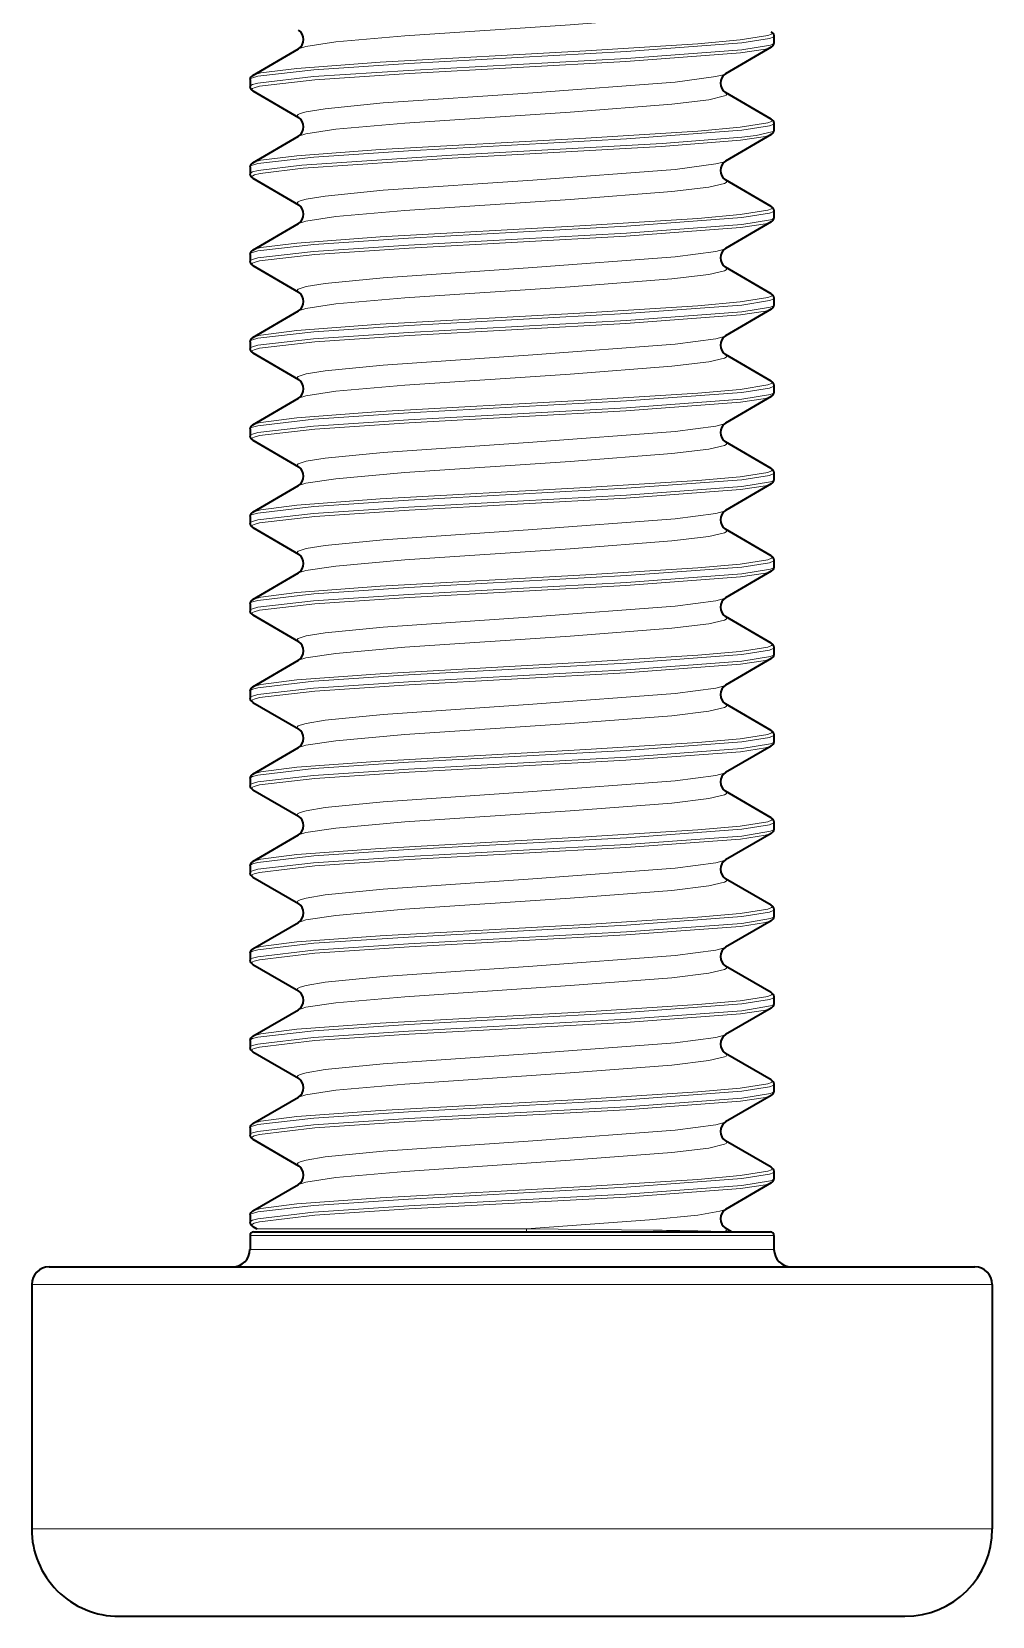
# Model space of a CAD drawing. Extents: x -131 to 1002, y -402 to 783.
# Drawn here: x 417.9 to 423.4, y -401.79 to -392.72 of the extents above; entities that cross this region are included whole.
import ezdxf

# ---------------------------------------------------------------- set-up
doc = ezdxf.new("R2010")
doc.units = 0

msp = doc.modelspace()

# ---------------------------------------------------------------- linework, layer by layer
at = {"color": 7, "lineweight": 35, "ltscale": 0.007571}
for p, q in [((419.1711, -392.969), (419.433, -392.817)), ((419.1711, -393.0577), (419.433, -393.2097)), ((422.1384, -393.219), (421.8765, -393.067)), ((419.1711, -393.469), (419.433, -393.317)), ((422.1384, -393.3077), (421.8765, -393.4597)), ((419.1711, -393.5577), (419.433, -393.7097)), ((422.1384, -393.719), (421.8765, -393.567)), ((419.1711, -393.969), (419.433, -393.817)), ((419.1711, -394.0577), (419.433, -394.2097)), ((422.1384, -394.219), (421.8765, -394.067)), ((419.1711, -394.469), (419.433, -394.317)), ((419.1711, -394.5577), (419.433, -394.7097)), ((422.1384, -394.719), (421.8765, -394.567)), ((419.1711, -394.969), (419.433, -394.817)), ((419.1711, -395.0577), (419.433, -395.2097)), ((422.1384, -395.219), (421.8765, -395.067)), ((419.1711, -395.469), (419.433, -395.317)), ((419.1711, -395.5577), (419.433, -395.7097)), ((422.1384, -395.719), (421.8765, -395.567)), ((419.1711, -395.969), (419.433, -395.817)), ((419.1711, -396.0577), (419.433, -396.2097)), ((422.1384, -396.219), (421.8765, -396.067)), ((419.1711, -396.469), (419.433, -396.317)), ((419.1711, -396.5577), (419.433, -396.7097)), ((422.1384, -396.719), (421.8765, -396.567)), ((419.1711, -396.969), (419.433, -396.817)), ((419.1711, -397.0577), (419.433, -397.2097)), ((422.1384, -397.219), (421.8765, -397.067)), ((419.1711, -397.469), (419.433, -397.317)), ((419.1711, -397.5577), (419.433, -397.7097)), ((422.1384, -397.719), (421.8765, -397.567)), ((419.1711, -397.969), (419.433, -397.817)), ((419.1711, -398.0577), (419.433, -398.2097)), ((422.1384, -398.219), (421.8765, -398.067)), ((419.1711, -398.469), (419.433, -398.317)), ((419.1711, -398.5577), (419.433, -398.7097)), ((422.1384, -398.719), (421.8765, -398.567)), ((419.1711, -398.969), (419.433, -398.817)), ((419.1711, -399.0577), (419.433, -399.2097)), ((422.1384, -399.219), (421.8765, -399.067)), ((419.1711, -399.469), (419.433, -399.317))]:
    msp.add_line(p, q, dxfattribs=at)
at = {"color": 7, "lineweight": 35, "ltscale": 0.00757}
for p, q in [((422.1384, -392.8077), (421.8765, -392.9597)), ((422.1384, -393.8077), (421.8765, -393.9597)), ((422.1384, -394.3077), (421.8765, -394.4597)), ((422.1384, -394.8077), (421.8765, -394.9597)), ((422.1384, -395.3077), (421.8765, -395.4597)), ((422.1384, -395.8077), (421.8765, -395.9597)), ((422.1384, -396.3077), (421.8765, -396.4597)), ((422.1384, -396.8077), (421.8765, -396.9597)), ((422.1384, -397.3077), (421.8765, -397.4597)), ((422.1384, -397.8077), (421.8765, -397.9597)), ((422.1384, -398.3077), (421.8765, -398.4597)), ((422.1384, -398.8077), (421.8765, -398.9597)), ((422.1384, -399.3077), (421.8765, -399.4597))]:
    msp.add_line(p, q, dxfattribs=at)
at = {"color": 7, "lineweight": 35, "ltscale": 0.000987244}
for p, q in [((422.1548, -392.7436), (422.1548, -392.7831)), ((419.1548, -392.9936), (419.1548, -393.0331)), ((422.1548, -393.2436), (422.1548, -393.2831)), ((419.1548, -393.4936), (419.1548, -393.5331)), ((422.1548, -393.7436), (422.1548, -393.7831)), ((419.1548, -393.9936), (419.1548, -394.0331)), ((422.1548, -394.2436), (422.1548, -394.2831)), ((419.1548, -394.4936), (419.1548, -394.5331)), ((422.1548, -394.7436), (422.1548, -394.7831)), ((419.1548, -394.9936), (419.1548, -395.0331)), ((422.1548, -395.2436), (422.1548, -395.2831)), ((419.1548, -395.4936), (419.1548, -395.5331)), ((422.1548, -395.7436), (422.1548, -395.7831)), ((419.1548, -395.9936), (419.1548, -396.0331)), ((422.1548, -396.2436), (422.1548, -396.2831)), ((419.1548, -396.4936), (419.1548, -396.5331)), ((422.1548, -396.7436), (422.1548, -396.7831)), ((419.1548, -396.9936), (419.1548, -397.0331)), ((422.1548, -397.2436), (422.1548, -397.2831)), ((419.1548, -397.4936), (419.1548, -397.5331)), ((422.1548, -397.7436), (422.1548, -397.7831)), ((419.1548, -397.9936), (419.1548, -398.0331)), ((422.1548, -398.2436), (422.1548, -398.2831)), ((419.1548, -398.4936), (419.1548, -398.5331)), ((422.1548, -398.7436), (422.1548, -398.7831)), ((419.1548, -398.9936), (419.1548, -399.0331)), ((422.1548, -399.2436), (422.1548, -399.2831)), ((419.1548, -399.4936), (419.1548, -399.5331))]:
    msp.add_line(p, q, dxfattribs=at)
at = {"color": 7, "lineweight": 13, "ltscale": 0.070409}
for p, q in [((419.1548, -399.6091), (421.9711, -399.6091)), ((419.1548, -399.6891), (421.9711, -399.6891))]:
    msp.add_line(p, q, dxfattribs=at)
at = {"color": 7, "lineweight": 35, "ltscale": 0.002}
for p, q in [((419.1548, -399.6091), (419.1548, -399.6891)), ((422.1548, -399.6091), (422.1548, -399.6891))]:
    msp.add_line(p, q, dxfattribs=at)
at = {"color": 7, "lineweight": 35, "ltscale": 0.000633093}
msp.add_line((419.1711, -399.5577), (419.193, -399.5704), dxfattribs=at)
at = {"color": 7, "lineweight": 35, "ltscale": 0.069471}
msp.add_line((419.1747, -399.5891), (421.9536, -399.5891), dxfattribs=at)
at = {"color": 7, "lineweight": 13, "ltscale": 0.000161743}
msp.add_line((419.193, -399.5704), (419.1995, -399.5704), dxfattribs=at)
at = {"color": 7, "lineweight": 13, "ltscale": 0.03847}
msp.add_line((419.1995, -399.5704), (420.7383, -399.5704), dxfattribs=at)
at = {"color": 7, "lineweight": 13, "ltscale": 0.018132}
msp.add_line((420.7383, -399.5704), (421.4635, -399.5791), dxfattribs=at)
at = {"color": 7, "lineweight": 13, "ltscale": 0.000125867}
msp.add_line((421.8704, -399.5877), (421.8753, -399.5891), dxfattribs=at)
at = {"color": 7, "lineweight": 13, "ltscale": 0.000856781}
msp.add_line((421.8704, -399.5877), (421.9047, -399.5877), dxfattribs=at)
at = {"color": 7, "lineweight": 35, "ltscale": 0.001033}
msp.add_line((421.9122, -399.5877), (421.8765, -399.567), dxfattribs=at)
at = {"color": 7, "lineweight": 13, "ltscale": 0.000187683}
msp.add_line((421.9122, -399.5877), (421.9047, -399.5877), dxfattribs=at)
at = {"color": 7, "lineweight": 35, "ltscale": 0.000130284}
msp.add_line((421.9122, -399.5877), (421.9172, -399.5891), dxfattribs=at)
at = {"color": 7, "lineweight": 35, "ltscale": 0.00453}
msp.add_line((421.9536, -399.5891), (422.1348, -399.5891), dxfattribs=at)
at = {"color": 7, "lineweight": 13, "ltscale": 0.004591}
for p, q in [((421.9711, -399.6091), (422.1548, -399.6091)), ((421.9711, -399.6891), (422.1548, -399.6891))]:
    msp.add_line(p, q, dxfattribs=at)
at = {"color": 7, "lineweight": 35, "ltscale": 0.12439}
msp.add_line((418.0048, -399.7891), (422.9803, -399.7891), dxfattribs=at)
at = {"color": 7, "lineweight": 35, "ltscale": 0.00811}
msp.add_line((422.9803, -399.7891), (423.3047, -399.7891), dxfattribs=at)
at = {"color": 7, "lineweight": 13, "ltscale": 0.129084}
for p, q in [((417.9048, -399.8891), (423.0681, -399.8891)), ((417.9048, -401.2891), (423.0681, -401.2891))]:
    msp.add_line(p, q, dxfattribs=at)
at = {"color": 7, "lineweight": 35, "ltscale": 0.035}
for p, q in [((417.9048, -399.8891), (417.9048, -401.2891)), ((423.4048, -399.8891), (423.4048, -401.2891))]:
    msp.add_line(p, q, dxfattribs=at)
at = {"color": 7, "lineweight": 13, "ltscale": 0.008416}
for p, q in [((423.0681, -399.8891), (423.4048, -399.8891)), ((423.0681, -401.2891), (423.4048, -401.2891))]:
    msp.add_line(p, q, dxfattribs=at)
at = {"color": 7, "lineweight": 35, "ltscale": 0.105614}
msp.add_line((418.4048, -401.7891), (422.6293, -401.7891), dxfattribs=at)
at = {"color": 7, "lineweight": 35, "ltscale": 0.006886}
msp.add_line((422.6293, -401.7891), (422.9048, -401.7891), dxfattribs=at)
at = {"color": 7, "lineweight": 13}
for points in [[(421.8841, -392.5758), (421.8828, -392.5796), (421.8804, -392.582), (421.872, -392.587), (421.781, -392.6086), (421.5699, -392.634), (420.9869, -392.6791), (420.0416, -392.7424), (419.6455, -392.7775), (419.4744, -392.8033), (419.433, -392.817)], [(421.9619, -392.7661), (422.1187, -392.7412), (422.14, -392.7327), (422.1433, -392.7298), (422.1442, -392.7284), (422.1447, -392.7263)], [(419.1548, -392.9936), (419.1553, -392.9914), (419.1564, -392.99), (419.1599, -392.9871), (419.1689, -392.9827), (419.2, -392.9741), (419.5193, -392.937), (420.0629, -392.9009), (421.3105, -392.8326), (421.9711, -392.7834)], [(419.1548, -393.0331), (419.1553, -393.0309), (419.1563, -393.0294), (419.1598, -393.0265), (419.1687, -393.0222), (419.1996, -393.0135), (419.5185, -392.9764), (420.062, -392.9403), (421.3101, -392.872), (421.9711, -392.8228)], [(419.1711, -392.969), (419.1815, -392.9644), (419.2168, -392.9552), (419.4229, -392.9288), (419.8991, -392.8936), (421.0771, -392.8284), (421.7192, -392.788), (421.9619, -392.7661)], [(422.1384, -392.8077), (422.1053, -392.8187), (421.9628, -392.8401)], [(421.9711, -392.7834), (422.1287, -392.7585), (422.15, -392.75), (422.1533, -392.7471), (422.1543, -392.7457), (422.1548, -392.7436)], [(422.1548, -392.7831), (422.1545, -392.7845), (422.1526, -392.7873), (422.1488, -392.7901), (422.1357, -392.7957), (421.9711, -392.8228)], [(419.1648, -393.0504), (419.1653, -393.0482), (419.1663, -393.0467), (419.1698, -393.0438), (419.1787, -393.0395), (419.2095, -393.0308), (419.5267, -392.9937), (420.0667, -392.9576), (421.3069, -392.8893), (421.9628, -392.8401)], [(421.8765, -392.9597), (421.8639, -392.9653), (421.8217, -392.9763), (421.5895, -393.0071), (420.7746, -393.0681), (419.9175, -393.127), (419.5847, -393.1599), (419.476, -393.1779), (419.4413, -393.188), (419.4312, -393.1931), (419.4272, -393.1965), (419.426, -393.1983), (419.4254, -393.2008)], [(421.8841, -393.0758), (421.8828, -393.0796), (421.8804, -393.082), (421.872, -393.087), (421.781, -393.1086), (421.5699, -393.134), (420.9869, -393.1791), (420.0416, -393.2424), (419.6455, -393.2775), (419.4744, -393.3033), (419.433, -393.317)], [(419.1711, -393.469), (419.1815, -393.4644), (419.2168, -393.4552), (419.4229, -393.4288), (419.8991, -393.3936), (421.0771, -393.3284), (421.7192, -393.288), (421.9619, -393.2661)], [(421.9619, -393.2661), (422.1187, -393.2412), (422.14, -393.2327), (422.1433, -393.2298), (422.1442, -393.2284), (422.1447, -393.2263)], [(421.9711, -393.2834), (422.1287, -393.2585), (422.15, -393.25), (422.1533, -393.2471), (422.1543, -393.2457), (422.1548, -393.2436)], [(419.1548, -393.4936), (419.1553, -393.4914), (419.1564, -393.49), (419.1599, -393.4871), (419.1689, -393.4827), (419.2, -393.4741), (419.5193, -393.437), (420.0629, -393.4009), (421.3105, -393.3326), (421.9711, -393.2834)], [(421.9711, -393.3228), (421.5148, -393.3594), (420.3097, -393.4265), (419.4513, -393.4821), (419.2021, -393.5129), (419.1695, -393.5219), (419.16, -393.5263), (419.1564, -393.5293), (419.1553, -393.5308), (419.1548, -393.5331)], [(421.9628, -393.3401), (421.5101, -393.3767), (420.3126, -393.4438), (419.4597, -393.4995), (419.2121, -393.5302), (419.1796, -393.5391), (419.1701, -393.5436), (419.1664, -393.5466), (419.1653, -393.5481), (419.1648, -393.5504)], [(422.1384, -393.3077), (422.1053, -393.3187), (421.9628, -393.3401)], [(422.1548, -393.2831), (422.1535, -393.2863), (422.1512, -393.2885), (422.1432, -393.2928), (422.0533, -393.3124), (421.9711, -393.3228)], [(421.8765, -393.4597), (421.8639, -393.4653), (421.8217, -393.4763), (421.5895, -393.5071), (420.7746, -393.5681), (419.9175, -393.627), (419.5847, -393.6599), (419.476, -393.6779), (419.4413, -393.688), (419.4312, -393.6931), (419.4272, -393.6965), (419.426, -393.6983), (419.4254, -393.7008)], [(421.8841, -393.5758), (421.8828, -393.5796), (421.8804, -393.582), (421.872, -393.587), (421.781, -393.6086), (421.5699, -393.634), (420.9869, -393.6791), (420.0416, -393.7424), (419.6455, -393.7775), (419.4744, -393.8033), (419.433, -393.817)], [(421.9619, -393.7661), (422.1187, -393.7412), (422.14, -393.7327), (422.1433, -393.7298), (422.1442, -393.7284), (422.1447, -393.7263)], [(419.1548, -393.9936), (419.1553, -393.9914), (419.1564, -393.99), (419.1599, -393.9871), (419.1689, -393.9827), (419.2, -393.9741), (419.5193, -393.937), (420.0629, -393.9009), (421.3105, -393.8326), (421.9711, -393.7834)], [(419.1711, -393.969), (419.1815, -393.9644), (419.2168, -393.9552), (419.4229, -393.9288), (419.8991, -393.8936), (421.0771, -393.8284), (421.7192, -393.788), (421.9619, -393.7661)], [(422.1384, -393.8077), (422.1053, -393.8187), (421.9628, -393.8401)], [(421.9711, -393.7834), (422.1287, -393.7585), (422.15, -393.75), (422.1533, -393.7471), (422.1543, -393.7457), (422.1548, -393.7436)], [(422.1548, -393.7831), (422.1545, -393.7845), (422.1526, -393.7873), (422.1488, -393.7901), (422.1357, -393.7957), (421.9711, -393.8228)], [(419.1548, -394.0331), (419.1553, -394.0309), (419.1563, -394.0294), (419.1598, -394.0265), (419.1687, -394.0222), (419.1996, -394.0135), (419.5185, -393.9764), (420.062, -393.9403), (421.3101, -393.872), (421.9711, -393.8228)], [(419.1648, -394.0504), (419.1653, -394.0482), (419.1663, -394.0467), (419.1698, -394.0438), (419.1787, -394.0395), (419.2095, -394.0308), (419.5267, -393.9937), (420.0667, -393.9576), (421.3069, -393.8893), (421.9628, -393.8401)], [(421.8765, -393.9597), (421.8639, -393.9653), (421.8217, -393.9763), (421.5895, -394.0071), (420.7746, -394.0681), (419.9175, -394.127), (419.5847, -394.1599), (419.476, -394.1779), (419.4413, -394.188), (419.4312, -394.1931), (419.4272, -394.1965), (419.426, -394.1983), (419.4254, -394.2008)], [(421.8841, -394.0758), (421.8828, -394.0796), (421.8804, -394.082), (421.872, -394.087), (421.781, -394.1086), (421.5699, -394.134), (420.9869, -394.1791), (420.0416, -394.2424), (419.6455, -394.2775), (419.4744, -394.3033), (419.433, -394.317)], [(419.1711, -394.469), (419.1815, -394.4644), (419.2168, -394.4552), (419.4229, -394.4288), (419.8991, -394.3936), (421.0771, -394.3284), (421.7192, -394.288), (421.9619, -394.2661)], [(421.9619, -394.2661), (422.1187, -394.2412), (422.14, -394.2327), (422.1433, -394.2298), (422.1442, -394.2284), (422.1447, -394.2263)], [(421.9711, -394.2834), (422.1287, -394.2585), (422.15, -394.25), (422.1533, -394.2471), (422.1543, -394.2457), (422.1548, -394.2436)], [(419.1548, -394.4936), (419.1553, -394.4914), (419.1564, -394.49), (419.1599, -394.4871), (419.1689, -394.4827), (419.2, -394.4741), (419.5193, -394.437), (420.0629, -394.4009), (421.3105, -394.3326), (421.9711, -394.2834)], [(419.1548, -394.5331), (419.1553, -394.5309), (419.1563, -394.5294), (419.1598, -394.5265), (419.1687, -394.5222), (419.1996, -394.5135), (419.5185, -394.4764), (420.062, -394.4403), (421.3101, -394.372), (421.9711, -394.3228)], [(419.1648, -394.5504), (419.1653, -394.5482), (419.1663, -394.5467), (419.1698, -394.5438), (419.1787, -394.5395), (419.2095, -394.5308), (419.5267, -394.4937), (420.0667, -394.4576), (421.3069, -394.3893), (421.9628, -394.3401)], [(422.1384, -394.3077), (422.1053, -394.3187), (421.9628, -394.3401)], [(422.1548, -394.2831), (422.1545, -394.2845), (422.1526, -394.2873), (422.1488, -394.2901), (422.1357, -394.2957), (421.9711, -394.3228)], [(421.8765, -394.4597), (421.8639, -394.4653), (421.8217, -394.4763), (421.5895, -394.5071), (420.7746, -394.5681), (419.9175, -394.627), (419.5847, -394.6599), (419.476, -394.6779), (419.4413, -394.688), (419.4312, -394.6931), (419.4272, -394.6965), (419.426, -394.6983), (419.4254, -394.7008)], [(421.8841, -394.5758), (421.8828, -394.5796), (421.8804, -394.582), (421.872, -394.587), (421.781, -394.6086), (421.5699, -394.634), (420.9869, -394.6791), (420.0416, -394.7424), (419.6455, -394.7775), (419.4744, -394.8033), (419.433, -394.817)], [(421.9619, -394.7661), (422.1187, -394.7412), (422.14, -394.7327), (422.1433, -394.7298), (422.1442, -394.7284), (422.1447, -394.7263)], [(419.1548, -394.9936), (419.1553, -394.9914), (419.1564, -394.99), (419.1599, -394.9871), (419.1689, -394.9827), (419.2, -394.9741), (419.5193, -394.937), (420.0629, -394.9009), (421.3105, -394.8326), (421.9711, -394.7834)], [(419.1711, -394.969), (419.1815, -394.9644), (419.2168, -394.9552), (419.4229, -394.9288), (419.8991, -394.8936), (421.0771, -394.8284), (421.7192, -394.788), (421.9619, -394.7661)], [(422.1384, -394.8077), (422.1053, -394.8187), (421.9628, -394.8401)], [(421.9711, -394.7834), (422.1287, -394.7585), (422.15, -394.75), (422.1533, -394.7471), (422.1543, -394.7457), (422.1548, -394.7436)], [(422.1548, -394.7831), (422.1545, -394.7845), (422.1526, -394.7873), (422.1488, -394.7901), (422.1357, -394.7957), (421.9711, -394.8228)], [(419.1548, -395.0331), (419.1553, -395.0309), (419.1563, -395.0294), (419.1598, -395.0265), (419.1687, -395.0222), (419.1996, -395.0135), (419.5185, -394.9764), (420.062, -394.9403), (421.3101, -394.872), (421.9711, -394.8228)], [(419.1648, -395.0504), (419.1653, -395.0482), (419.1663, -395.0467), (419.1698, -395.0438), (419.1787, -395.0395), (419.2095, -395.0308), (419.5267, -394.9937), (420.0667, -394.9576), (421.3069, -394.8893), (421.9628, -394.8401)], [(421.8765, -394.9597), (421.8639, -394.9653), (421.8217, -394.9763), (421.5895, -395.0071), (420.7746, -395.0681), (419.9175, -395.127), (419.5847, -395.1599), (419.476, -395.1779), (419.4413, -395.188), (419.4312, -395.1931), (419.4272, -395.1965), (419.426, -395.1983), (419.4254, -395.2008)], [(421.8841, -395.0758), (421.8828, -395.0796), (421.8804, -395.082), (421.872, -395.087), (421.781, -395.1086), (421.5699, -395.134), (420.9869, -395.1791), (420.0416, -395.2424), (419.6455, -395.2775), (419.4744, -395.3033), (419.433, -395.317)], [(419.1711, -395.469), (419.1815, -395.4644), (419.2168, -395.4552), (419.4229, -395.4288), (419.8991, -395.3936), (421.0771, -395.3284), (421.7192, -395.288), (421.9619, -395.2661)], [(421.9619, -395.2661), (422.1187, -395.2412), (422.14, -395.2327), (422.1433, -395.2298), (422.1442, -395.2284), (422.1447, -395.2263)], [(421.9711, -395.2834), (422.1287, -395.2585), (422.15, -395.25), (422.1533, -395.2471), (422.1543, -395.2457), (422.1548, -395.2436)], [(419.1548, -395.4936), (419.1553, -395.4914), (419.1564, -395.49), (419.1599, -395.4871), (419.1689, -395.4827), (419.2, -395.4741), (419.5193, -395.437), (420.0629, -395.4009), (421.3105, -395.3326), (421.9711, -395.2834)], [(419.1548, -395.5331), (419.1553, -395.5309), (419.1563, -395.5294), (419.1598, -395.5265), (419.1687, -395.5222), (419.1996, -395.5135), (419.5185, -395.4764), (420.062, -395.4403), (421.3101, -395.372), (421.9711, -395.3228)], [(419.1648, -395.5504), (419.1653, -395.5482), (419.1663, -395.5467), (419.1698, -395.5438), (419.1787, -395.5395), (419.2095, -395.5308), (419.5267, -395.4937), (420.0667, -395.4576), (421.3069, -395.3893), (421.9628, -395.3401)], [(422.1384, -395.3077), (422.1053, -395.3187), (421.9628, -395.3401)], [(422.1548, -395.2831), (422.1545, -395.2845), (422.1526, -395.2873), (422.1488, -395.2901), (422.1357, -395.2957), (421.9711, -395.3228)], [(421.8765, -395.4597), (421.8639, -395.4653), (421.8217, -395.4763), (421.5895, -395.5071), (420.7746, -395.5681), (419.9175, -395.627), (419.5847, -395.6599), (419.476, -395.6779), (419.4413, -395.688), (419.4312, -395.6931), (419.4272, -395.6965), (419.426, -395.6983), (419.4254, -395.7008)], [(421.8841, -395.5758), (421.8828, -395.5796), (421.8804, -395.582), (421.872, -395.587), (421.781, -395.6086), (421.5699, -395.634), (420.9869, -395.6791), (420.0416, -395.7424), (419.6455, -395.7775), (419.4744, -395.8033), (419.433, -395.817)], [(419.1548, -395.9936), (419.1553, -395.9914), (419.1564, -395.99), (419.1599, -395.9871), (419.1689, -395.9827), (419.2, -395.9741), (419.5193, -395.937), (420.0629, -395.9009), (421.3105, -395.8326), (421.9711, -395.7834)], [(419.1711, -395.969), (419.1815, -395.9644), (419.2168, -395.9552), (419.4229, -395.9288), (419.8991, -395.8936), (421.0771, -395.8284), (421.7192, -395.788), (421.9619, -395.7661)], [(421.9619, -395.7661), (422.1187, -395.7412), (422.14, -395.7327), (422.1433, -395.7298), (422.1442, -395.7284), (422.1447, -395.7263)], [(422.1384, -395.8077), (422.1053, -395.8187), (421.9628, -395.8401)], [(421.9711, -395.7834), (422.1287, -395.7585), (422.15, -395.75), (422.1533, -395.7471), (422.1543, -395.7457), (422.1548, -395.7436)], [(422.1548, -395.7831), (422.1545, -395.7845), (422.1526, -395.7873), (422.1488, -395.7901), (422.1357, -395.7957), (421.9711, -395.8228)], [(419.1548, -396.0331), (419.1553, -396.0309), (419.1563, -396.0294), (419.1598, -396.0265), (419.1687, -396.0222), (419.1996, -396.0135), (419.5185, -395.9764), (420.062, -395.9403), (421.3101, -395.872), (421.9711, -395.8228)], [(419.1648, -396.0504), (419.1653, -396.0482), (419.1663, -396.0467), (419.1698, -396.0438), (419.1787, -396.0395), (419.2095, -396.0308), (419.5267, -395.9937), (420.0667, -395.9576), (421.3069, -395.8893), (421.9628, -395.8401)], [(421.8765, -395.9597), (421.8639, -395.9653), (421.8217, -395.9763), (421.5895, -396.0071), (420.7746, -396.0681), (419.9175, -396.127), (419.5847, -396.1599), (419.476, -396.1779), (419.4413, -396.188), (419.4312, -396.1931), (419.4272, -396.1965), (419.426, -396.1983), (419.4254, -396.2008)], [(421.8841, -396.0758), (421.8828, -396.0796), (421.8804, -396.082), (421.872, -396.087), (421.781, -396.1086), (421.5699, -396.134), (420.9869, -396.1791), (420.0416, -396.2424), (419.6455, -396.2775), (419.4744, -396.3033), (419.433, -396.317)], [(419.1711, -396.469), (419.1815, -396.4644), (419.2168, -396.4552), (419.4229, -396.4288), (419.8991, -396.3936), (421.0771, -396.3284), (421.7192, -396.288), (421.9619, -396.2661)], [(421.9619, -396.2661), (422.1187, -396.2412), (422.14, -396.2327), (422.1433, -396.2298), (422.1442, -396.2284), (422.1447, -396.2263)], [(421.9711, -396.2834), (422.1287, -396.2585), (422.15, -396.25), (422.1533, -396.2471), (422.1543, -396.2457), (422.1548, -396.2436)], [(419.1548, -396.4936), (419.1553, -396.4914), (419.1564, -396.49), (419.1599, -396.4871), (419.1689, -396.4827), (419.2, -396.4741), (419.5193, -396.437), (420.0629, -396.4009), (421.3105, -396.3326), (421.9711, -396.2834)], [(419.1548, -396.5331), (419.1553, -396.5309), (419.1563, -396.5294), (419.1598, -396.5265), (419.1687, -396.5222), (419.1996, -396.5135), (419.5185, -396.4764), (420.062, -396.4403), (421.3101, -396.372), (421.9711, -396.3228)], [(419.1648, -396.5504), (419.1653, -396.5482), (419.1663, -396.5467), (419.1698, -396.5438), (419.1787, -396.5395), (419.2095, -396.5308), (419.5267, -396.4937), (420.0667, -396.4576), (421.3069, -396.3893), (421.9628, -396.3401)], [(422.1384, -396.3077), (422.1053, -396.3187), (421.9628, -396.3401)], [(422.1548, -396.2831), (422.1545, -396.2845), (422.1526, -396.2873), (422.1488, -396.2901), (422.1357, -396.2957), (421.9711, -396.3228)], [(421.8765, -396.4597), (421.8639, -396.4653), (421.8217, -396.4763), (421.5895, -396.5071), (420.7746, -396.5681), (419.9175, -396.627), (419.5847, -396.6599), (419.476, -396.6779), (419.4413, -396.688), (419.4312, -396.6931), (419.4272, -396.6965), (419.426, -396.6983), (419.4254, -396.7008)], [(421.8841, -396.5758), (421.8828, -396.5796), (421.8804, -396.582), (421.872, -396.587), (421.781, -396.6086), (421.5699, -396.634), (420.9869, -396.6791), (420.0416, -396.7424), (419.6455, -396.7775), (419.4744, -396.8033), (419.433, -396.817)], [(419.1548, -396.9936), (419.1553, -396.9914), (419.1564, -396.99), (419.1599, -396.9871), (419.1689, -396.9827), (419.2, -396.9741), (419.5193, -396.937), (420.0629, -396.9009), (421.3105, -396.8326), (421.9711, -396.7834)], [(419.1711, -396.969), (419.1815, -396.9644), (419.2168, -396.9552), (419.4229, -396.9288), (419.8991, -396.8936), (421.0771, -396.8284), (421.7192, -396.788), (421.9619, -396.7661)], [(421.9619, -396.7661), (422.1187, -396.7412), (422.14, -396.7327), (422.1433, -396.7298), (422.1442, -396.7284), (422.1447, -396.7263)], [(422.1384, -396.8077), (422.1053, -396.8187), (421.9628, -396.8401)], [(421.9711, -396.7834), (422.1287, -396.7585), (422.15, -396.75), (422.1533, -396.7471), (422.1543, -396.7457), (422.1548, -396.7436)], [(422.1548, -396.7831), (422.1545, -396.7845), (422.1526, -396.7873), (422.1488, -396.7901), (422.1357, -396.7957), (421.9711, -396.8228)], [(419.1548, -397.0331), (419.1553, -397.0309), (419.1563, -397.0294), (419.1598, -397.0265), (419.1687, -397.0222), (419.1996, -397.0135), (419.5185, -396.9764), (420.062, -396.9403), (421.3101, -396.872), (421.9711, -396.8228)], [(419.1648, -397.0504), (419.1653, -397.0482), (419.1663, -397.0467), (419.1698, -397.0438), (419.1787, -397.0395), (419.2095, -397.0308), (419.5267, -396.9937), (420.0667, -396.9576), (421.3069, -396.8893), (421.9628, -396.8401)], [(421.8765, -396.9597), (421.8639, -396.9653), (421.8217, -396.9763), (421.5895, -397.0071), (420.7746, -397.0681), (419.9175, -397.127), (419.5847, -397.1599), (419.476, -397.1779), (419.4413, -397.188), (419.4312, -397.1931), (419.4272, -397.1965), (419.426, -397.1983), (419.4254, -397.2008)], [(421.8841, -397.0758), (421.8828, -397.0796), (421.8804, -397.082), (421.872, -397.087), (421.781, -397.1086), (421.5699, -397.134), (420.9869, -397.1791), (420.0416, -397.2424), (419.6455, -397.2775), (419.4744, -397.3033), (419.433, -397.317)], [(419.1711, -397.469), (419.1815, -397.4644), (419.2168, -397.4552), (419.4229, -397.4288), (419.8991, -397.3936), (421.0771, -397.3284), (421.7192, -397.288), (421.9619, -397.2661)], [(421.9619, -397.2661), (422.1187, -397.2412), (422.14, -397.2327), (422.1433, -397.2298), (422.1442, -397.2284), (422.1447, -397.2263)], [(421.9711, -397.2834), (422.1287, -397.2585), (422.15, -397.25), (422.1533, -397.2471), (422.1543, -397.2457), (422.1548, -397.2436)], [(419.1548, -397.4936), (419.1553, -397.4914), (419.1564, -397.49), (419.1599, -397.4871), (419.1689, -397.4827), (419.2, -397.4741), (419.5193, -397.437), (420.0629, -397.4009), (421.3105, -397.3326), (421.9711, -397.2834)], [(419.1548, -397.5331), (419.1553, -397.5309), (419.1563, -397.5294), (419.1598, -397.5265), (419.1687, -397.5222), (419.1996, -397.5135), (419.5185, -397.4764), (420.062, -397.4403), (421.3101, -397.372), (421.9711, -397.3228)], [(419.1648, -397.5504), (419.1653, -397.5482), (419.1663, -397.5467), (419.1698, -397.5438), (419.1787, -397.5395), (419.2095, -397.5308), (419.5267, -397.4937), (420.0667, -397.4576), (421.3069, -397.3893), (421.9628, -397.3401)], [(422.1384, -397.3077), (422.1053, -397.3187), (421.9628, -397.3401)], [(422.1548, -397.2831), (422.1545, -397.2845), (422.1526, -397.2873), (422.1488, -397.2901), (422.1357, -397.2957), (421.9711, -397.3228)], [(421.8765, -397.4597), (421.8639, -397.4653), (421.8217, -397.4763), (421.5895, -397.5071), (420.7746, -397.5681), (419.9175, -397.627), (419.5847, -397.6599), (419.476, -397.6779), (419.4413, -397.688), (419.4312, -397.6931), (419.4272, -397.6965), (419.426, -397.6983), (419.4254, -397.7008)], [(421.8841, -397.5758), (421.8828, -397.5796), (421.8804, -397.582), (421.872, -397.587), (421.781, -397.6086), (421.5699, -397.634), (420.9869, -397.6791), (420.0416, -397.7424), (419.6455, -397.7775), (419.4744, -397.8033), (419.433, -397.817)], [(419.1548, -397.9936), (419.1553, -397.9914), (419.1564, -397.99), (419.1599, -397.9871), (419.1689, -397.9827), (419.2, -397.9741), (419.5193, -397.937), (420.0629, -397.9009), (421.3105, -397.8326), (421.9711, -397.7834)], [(419.1711, -397.969), (419.1815, -397.9644), (419.2168, -397.9552), (419.4229, -397.9288), (419.8991, -397.8936), (421.0771, -397.8284), (421.7192, -397.788), (421.9619, -397.7661)], [(421.9619, -397.7661), (422.1187, -397.7412), (422.14, -397.7327), (422.1433, -397.7298), (422.1442, -397.7284), (422.1447, -397.7263)], [(422.1384, -397.8077), (422.1053, -397.8187), (421.9628, -397.8401)], [(421.9711, -397.7834), (422.1287, -397.7585), (422.15, -397.75), (422.1533, -397.7471), (422.1543, -397.7457), (422.1548, -397.7436)], [(422.1548, -397.7831), (422.1545, -397.7845), (422.1526, -397.7873), (422.1488, -397.7901), (422.1357, -397.7957), (421.9711, -397.8228)], [(419.1548, -398.0331), (419.1553, -398.0309), (419.1563, -398.0294), (419.1598, -398.0265), (419.1687, -398.0222), (419.1996, -398.0135), (419.5185, -397.9764), (420.062, -397.9403), (421.3101, -397.872), (421.9711, -397.8228)], [(419.1648, -398.0504), (419.1653, -398.0482), (419.1663, -398.0467), (419.1698, -398.0438), (419.1787, -398.0395), (419.2095, -398.0308), (419.5267, -397.9937), (420.0667, -397.9576), (421.3069, -397.8893), (421.9628, -397.8401)], [(421.8765, -397.9597), (421.8639, -397.9653), (421.8217, -397.9763), (421.5895, -398.0071), (420.7746, -398.0681), (419.9175, -398.127), (419.5847, -398.1599), (419.476, -398.1779), (419.4413, -398.188), (419.4312, -398.1931), (419.4272, -398.1965), (419.426, -398.1983), (419.4254, -398.2008)], [(421.8841, -398.0758), (421.8828, -398.0796), (421.8804, -398.082), (421.872, -398.087), (421.781, -398.1086), (421.5699, -398.134), (420.9869, -398.1791), (420.0416, -398.2424), (419.6455, -398.2775), (419.4744, -398.3033), (419.433, -398.317)], [(421.9619, -398.2661), (422.1187, -398.2412), (422.14, -398.2327), (422.1433, -398.2298), (422.1442, -398.2284), (422.1447, -398.2263)], [(421.9711, -398.2834), (422.1287, -398.2585), (422.15, -398.25), (422.1533, -398.2471), (422.1543, -398.2457), (422.1548, -398.2436)], [(419.1548, -398.4936), (419.1553, -398.4914), (419.1564, -398.49), (419.1599, -398.4871), (419.1689, -398.4827), (419.2, -398.4741), (419.5193, -398.437), (420.0629, -398.4009), (421.3105, -398.3326), (421.9711, -398.2834)], [(419.1548, -398.5331), (419.1553, -398.5309), (419.1563, -398.5294), (419.1598, -398.5265), (419.1687, -398.5222), (419.1996, -398.5135), (419.5185, -398.4764), (420.062, -398.4403), (421.3101, -398.372), (421.9711, -398.3228)], [(419.1648, -398.5504), (419.1653, -398.5482), (419.1663, -398.5467), (419.1698, -398.5438), (419.1787, -398.5395), (419.2095, -398.5308), (419.5267, -398.4937), (420.0667, -398.4576), (421.3069, -398.3893), (421.9628, -398.3401)], [(419.1711, -398.469), (419.1815, -398.4644), (419.2168, -398.4552), (419.4229, -398.4288), (419.8991, -398.3936), (421.0771, -398.3284), (421.7192, -398.288), (421.9619, -398.2661)], [(422.1384, -398.3077), (422.1053, -398.3187), (421.9628, -398.3401)], [(422.1548, -398.2831), (422.1545, -398.2845), (422.1526, -398.2873), (422.1488, -398.2901), (422.1357, -398.2957), (421.9711, -398.3228)], [(421.8765, -398.4597), (421.8639, -398.4653), (421.8217, -398.4763), (421.5895, -398.5071), (420.7746, -398.5681), (419.9175, -398.627), (419.5847, -398.6599), (419.476, -398.6779), (419.4413, -398.688), (419.4312, -398.6931), (419.4272, -398.6965), (419.426, -398.6983), (419.4254, -398.7008)], [(421.8841, -398.5758), (421.8828, -398.5796), (421.8804, -398.582), (421.872, -398.587), (421.781, -398.6086), (421.5699, -398.634), (420.9869, -398.6791), (420.0416, -398.7424), (419.6455, -398.7775), (419.4744, -398.8033), (419.433, -398.817)], [(419.1548, -398.9936), (419.1553, -398.9914), (419.1564, -398.99), (419.1599, -398.9871), (419.1689, -398.9827), (419.2, -398.9741), (419.5193, -398.937), (420.0629, -398.9009), (421.3105, -398.8326), (421.9711, -398.7834)], [(419.1711, -398.969), (419.1815, -398.9644), (419.2168, -398.9552), (419.4229, -398.9288), (419.8991, -398.8936), (421.0771, -398.8284), (421.7192, -398.788), (421.9619, -398.7661)], [(421.9619, -398.7661), (422.1187, -398.7412), (422.14, -398.7327), (422.1433, -398.7298), (422.1442, -398.7284), (422.1447, -398.7263)], [(422.1384, -398.8077), (422.1053, -398.8187), (421.9628, -398.8401)], [(421.9711, -398.7834), (422.1287, -398.7585), (422.15, -398.75), (422.1533, -398.7471), (422.1543, -398.7457), (422.1548, -398.7436)], [(422.1548, -398.7831), (422.1545, -398.7845), (422.1526, -398.7873), (422.1488, -398.7901), (422.1357, -398.7957), (421.9711, -398.8228)], [(419.1548, -399.0331), (419.1553, -399.0309), (419.1563, -399.0294), (419.1598, -399.0265), (419.1687, -399.0222), (419.1996, -399.0135), (419.5185, -398.9764), (420.062, -398.9403), (421.3101, -398.872), (421.9711, -398.8228)], [(419.1648, -399.0504), (419.1653, -399.0482), (419.1663, -399.0467), (419.1698, -399.0438), (419.1787, -399.0395), (419.2095, -399.0308), (419.5267, -398.9937), (420.0667, -398.9576), (421.3069, -398.8893), (421.9628, -398.8401)], [(421.8765, -398.9597), (421.8639, -398.9653), (421.8217, -398.9763), (421.5895, -399.0071), (420.7746, -399.0681), (419.9175, -399.127), (419.5847, -399.1599), (419.476, -399.1779), (419.4413, -399.188), (419.4312, -399.1931), (419.4272, -399.1965), (419.426, -399.1983), (419.4254, -399.2008)], [(421.8841, -399.0758), (421.8828, -399.0796), (421.8804, -399.082), (421.872, -399.087), (421.781, -399.1086), (421.5699, -399.134), (420.9869, -399.1791), (420.0416, -399.2424), (419.6455, -399.2775), (419.4744, -399.3033), (419.433, -399.317)], [(421.9619, -399.2661), (422.1187, -399.2412), (422.14, -399.2327), (422.1433, -399.2298), (422.1442, -399.2284), (422.1447, -399.2263)], [(421.9711, -399.2834), (422.1287, -399.2585), (422.15, -399.25), (422.1533, -399.2471), (422.1543, -399.2457), (422.1548, -399.2436)], [(419.1548, -399.4936), (419.1553, -399.4914), (419.1564, -399.49), (419.1599, -399.4871), (419.1689, -399.4827), (419.2, -399.4741), (419.5193, -399.437), (420.0629, -399.4009), (421.3105, -399.3326), (421.9711, -399.2834)], [(419.1548, -399.5331), (419.1553, -399.5309), (419.1563, -399.5294), (419.1598, -399.5265), (419.1687, -399.5222), (419.1996, -399.5135), (419.5185, -399.4764), (420.062, -399.4403), (421.3101, -399.372), (421.9711, -399.3228)], [(419.1648, -399.5504), (419.1653, -399.5482), (419.1663, -399.5467), (419.1698, -399.5438), (419.1787, -399.5395), (419.2095, -399.5308), (419.5267, -399.4937), (420.0667, -399.4576), (421.3069, -399.3893), (421.9628, -399.3401)], [(419.1711, -399.469), (419.1815, -399.4644), (419.2168, -399.4552), (419.4229, -399.4288), (419.8991, -399.3936), (421.0771, -399.3284), (421.7192, -399.288), (421.9619, -399.2661)], [(422.1384, -399.3077), (422.1053, -399.3187), (421.9628, -399.3401)], [(422.1548, -399.2831), (422.1545, -399.2845), (422.1526, -399.2873), (422.1488, -399.2901), (422.1357, -399.2957), (421.9711, -399.3228)], [(421.8765, -399.4597), (421.8448, -399.471), (421.7185, -399.4926), (421.4417, -399.5206), (420.7383, -399.5704)]]:
    msp.add_lwpolyline(points, dxfattribs=at)
at = {"color": 7, "lineweight": 35}
for centre, radius, start, end in [((419.3982, -392.7623), 0.0632, 359.08201, 56.47445), ((422.1259, -392.7453), 0.0291, 3.40937, 64.52715), ((419.3982, -392.7643), 0.0632, 303.52555, 0.91799), ((422.1258, -392.7813), 0.0291, 295.43423, 356.58162), ((419.1837, -392.9953), 0.0291, 115.47284, 176.59062), ((421.9113, -393.0123), 0.0632, 123.52556, 180.91799), ((419.1837, -393.0313), 0.0291, 183.41838, 244.56577), ((421.9113, -393.0143), 0.0632, 179.08201, 236.47444), ((419.3982, -393.2623), 0.0632, 359.08201, 56.47445), ((419.3982, -393.2643), 0.0632, 303.52555, 0.91799), ((422.1259, -393.2453), 0.0291, 3.40937, 64.52715), ((422.1258, -393.2813), 0.0291, 295.44551, 356.5827), ((419.1837, -393.4953), 0.0291, 115.47284, 176.59065), ((419.1837, -393.5313), 0.0291, 183.41169, 244.52856), ((421.9113, -393.5123), 0.0632, 123.52556, 180.91799), ((421.9113, -393.5143), 0.0632, 179.08201, 236.47446), ((419.3982, -393.7623), 0.0632, 359.08201, 56.47445), ((422.1259, -393.7453), 0.0291, 3.41001, 64.52669), ((419.3982, -393.7643), 0.0632, 303.52555, 0.91799), ((422.1258, -393.7813), 0.0291, 295.43422, 356.58162), ((419.1837, -393.9953), 0.0291, 115.47284, 176.59062), ((421.9113, -394.0123), 0.0632, 123.52554, 180.91799), ((419.1837, -394.0313), 0.0291, 183.41838, 244.56577), ((421.9113, -394.0143), 0.0632, 179.08201, 236.47446), ((419.3982, -394.2623), 0.0632, 359.08201, 56.47445), ((419.3982, -394.2643), 0.0632, 303.52554, 0.91799), ((422.1259, -394.2453), 0.0291, 3.40937, 64.52715), ((422.1258, -394.2813), 0.0291, 295.43422, 356.58162), ((419.1837, -394.4953), 0.0291, 115.47284, 176.59063), ((419.1837, -394.5313), 0.0291, 183.41838, 244.56577), ((421.9113, -394.5123), 0.0632, 123.52556, 180.91799), ((421.9113, -394.5143), 0.0632, 179.08201, 236.47444), ((419.3982, -394.7623), 0.0632, 359.08201, 56.47445), ((422.1259, -394.7453), 0.0291, 3.40938, 64.52716), ((419.3982, -394.7643), 0.0632, 303.52555, 0.91799), ((422.1258, -394.7813), 0.0291, 295.43422, 356.58162), ((419.1837, -394.9953), 0.0291, 115.47284, 176.59062), ((421.9113, -395.0123), 0.0632, 123.52554, 180.91799), ((419.1837, -395.0313), 0.0291, 183.41838, 244.56577), ((421.9113, -395.0143), 0.0632, 179.08201, 236.47444), ((419.3982, -395.2623), 0.0632, 359.08201, 56.47445), ((419.3982, -395.2643), 0.0632, 303.52555, 0.91799), ((422.1259, -395.2453), 0.0291, 3.40937, 64.52715), ((422.1258, -395.2813), 0.0291, 295.43422, 356.58162), ((419.1837, -395.4953), 0.0291, 115.47284, 176.59062), ((419.1837, -395.5313), 0.0291, 183.41838, 244.56577), ((421.9113, -395.5123), 0.0632, 123.52556, 180.91799), ((421.9113, -395.5143), 0.0632, 179.08201, 236.47444), ((419.3982, -395.7623), 0.0632, 359.08201, 56.47445), ((422.1259, -395.7453), 0.0291, 3.40938, 64.52715), ((419.3982, -395.7643), 0.0632, 303.52555, 0.91799), ((422.1258, -395.7813), 0.0291, 295.43422, 356.58162), ((419.1837, -395.9953), 0.0291, 115.47284, 176.59062), ((421.9113, -396.0123), 0.0632, 123.52554, 180.91799), ((419.1837, -396.0313), 0.0291, 183.41838, 244.56577), ((421.9113, -396.0143), 0.0632, 179.08201, 236.47444), ((419.3982, -396.2623), 0.0632, 359.08201, 56.47445), ((419.3982, -396.2643), 0.0632, 303.52555, 0.91799), ((422.1259, -396.2453), 0.0291, 3.40937, 64.52715), ((422.1258, -396.2813), 0.0291, 295.43422, 356.58162), ((419.1837, -396.4953), 0.0291, 115.47284, 176.59063), ((419.1837, -396.5313), 0.0291, 183.41838, 244.56577), ((421.9113, -396.5123), 0.0632, 123.52554, 180.91799), ((421.9113, -396.5143), 0.0632, 179.08201, 236.47446), ((419.3982, -396.7623), 0.0632, 359.08201, 56.47445), ((422.1259, -396.7453), 0.0291, 3.40937, 64.52715), ((419.3982, -396.7643), 0.0632, 303.52555, 0.91799), ((422.1258, -396.7813), 0.0291, 295.43423, 356.58162), ((419.1837, -396.9953), 0.0291, 115.47284, 176.59062), ((421.9113, -397.0123), 0.0632, 123.52554, 180.91799), ((419.1837, -397.0313), 0.0291, 183.41838, 244.56577), ((421.9113, -397.0143), 0.0632, 179.08201, 236.47446), ((419.3982, -397.2623), 0.0632, 359.08201, 56.47445), ((419.3982, -397.2643), 0.0632, 303.52554, 0.91799), ((422.1259, -397.2453), 0.0291, 3.40937, 64.52715), ((422.1258, -397.2813), 0.0291, 295.43422, 356.58162), ((419.1837, -397.4953), 0.0291, 115.47284, 176.59063), ((419.1837, -397.5313), 0.0291, 183.41838, 244.56577), ((421.9113, -397.5123), 0.0632, 123.52556, 180.91799), ((421.9113, -397.5143), 0.0632, 179.08201, 236.47444), ((419.3982, -397.7623), 0.0632, 359.08201, 56.47445), ((422.1259, -397.7453), 0.0291, 3.40937, 64.52715), ((419.3982, -397.7643), 0.0632, 303.52554, 0.91799), ((422.1258, -397.7813), 0.0291, 295.43422, 356.58162), ((419.1837, -397.9953), 0.0291, 115.47284, 176.59063), ((421.9113, -398.0123), 0.0632, 123.52556, 180.91799), ((419.1837, -398.0313), 0.0291, 183.41838, 244.56577), ((421.9113, -398.0143), 0.0632, 179.08201, 236.47446), ((419.3982, -398.2623), 0.0632, 359.08201, 56.47445), ((419.3982, -398.2643), 0.0632, 303.52555, 0.91799), ((422.1259, -398.2453), 0.0291, 3.40937, 64.52715), ((422.1258, -398.2813), 0.0291, 295.43422, 356.58162), ((419.1837, -398.4953), 0.0291, 115.47284, 176.59062), ((419.1837, -398.5313), 0.0291, 183.41838, 244.56577), ((421.9113, -398.5123), 0.0632, 123.52556, 180.91799), ((421.9113, -398.5143), 0.0632, 179.08201, 236.47446), ((419.3982, -398.7623), 0.0632, 359.08201, 56.47446), ((422.1259, -398.7453), 0.0291, 3.40937, 64.52715), ((419.3982, -398.7643), 0.0632, 303.52555, 0.91799), ((422.1258, -398.7813), 0.0291, 295.43422, 356.58162), ((419.1837, -398.9953), 0.0291, 115.47284, 176.59062), ((421.9113, -399.0123), 0.0632, 123.52556, 180.91799), ((419.1837, -399.0313), 0.0291, 183.41838, 244.56577), ((421.9113, -399.0143), 0.0632, 179.08201, 236.47446), ((419.3982, -399.2623), 0.0632, 359.08201, 56.47446), ((419.3982, -399.2643), 0.0632, 303.52554, 0.91798), ((422.1259, -399.2453), 0.0291, 3.40937, 64.52715), ((422.1258, -399.2813), 0.0291, 295.43423, 356.58162), ((419.1837, -399.4953), 0.0291, 115.47284, 176.59063), ((419.1837, -399.5313), 0.0291, 183.41881, 244.5676), ((421.9113, -399.5123), 0.0632, 123.5302, 180.91758), ((421.9113, -399.5143), 0.0632, 179.08201, 236.47446), ((419.1748, -399.6091), 0.02, 90.03362, 179.96637), ((422.1347, -399.6091), 0.02, 0.03362, 89.96638), ((419.0547, -399.689), 0.1, 270.03362, 359.96638), ((422.2548, -399.689), 0.1, 180.03361, 269.96638), ((418.0048, -399.8891), 0.1, 90.03362, 179.96639), ((423.3047, -399.8891), 0.1, 0.03362, 89.96638), ((418.4048, -401.2891), 0.5, 179.99999, 270), ((422.9048, -401.2891), 0.5, 270, 360)]:
    msp.add_arc(centre, radius, start, end, dxfattribs=at)
at = {"color": 7, "lineweight": 13}
for centre, radius, start, end in [((422.1349, -392.7287), 0.0102, 13.6994, 70.15758), ((419.1746, -393.0479), 0.0103, 193.74381, 250.2206), ((421.8722, -393.0787), 0.0124, 13.65804, 70.08421), ((419.4373, -393.1979), 0.0124, 193.65804, 250.0842), ((422.1349, -393.2287), 0.0102, 13.6994, 70.15758), ((419.1747, -393.5331), 0.02, 180.01557, 240.09612), ((419.1746, -393.548), 0.0102, 193.71384, 250.16656), ((421.8722, -393.5787), 0.0124, 13.65803, 70.08421), ((419.4373, -393.6979), 0.0124, 193.65804, 250.0842), ((422.1349, -393.7287), 0.0102, 13.69958, 70.15774), ((419.1746, -394.0479), 0.0103, 193.74382, 250.22059), ((421.8722, -394.0787), 0.0124, 13.65803, 70.08421), ((419.4373, -394.1979), 0.0124, 193.65804, 250.0842), ((422.1349, -394.2287), 0.0102, 13.6994, 70.15758), ((419.1746, -394.5479), 0.0103, 193.74381, 250.2206), ((421.8722, -394.5787), 0.0124, 13.65804, 70.08421), ((419.4373, -394.6979), 0.0124, 193.65804, 250.0842), ((422.1349, -394.7287), 0.0102, 13.69941, 70.15758), ((419.1746, -395.0479), 0.0103, 193.74381, 250.2206), ((421.8722, -395.0787), 0.0124, 13.65804, 70.08421), ((419.4373, -395.1979), 0.0124, 193.65804, 250.0842), ((422.1349, -395.2287), 0.0102, 13.6994, 70.15758), ((419.1746, -395.5479), 0.0103, 193.74381, 250.2206), ((421.8722, -395.5787), 0.0124, 13.65804, 70.08421), ((419.4373, -395.6979), 0.0124, 193.65804, 250.0842), ((422.1349, -395.7287), 0.0102, 13.69941, 70.15758), ((419.1746, -396.0479), 0.0103, 193.74382, 250.22059), ((421.8722, -396.0787), 0.0124, 13.65804, 70.08421), ((419.4373, -396.1979), 0.0124, 193.65804, 250.08421), ((422.1349, -396.2287), 0.0102, 13.6994, 70.15758), ((419.1746, -396.5479), 0.0103, 193.74382, 250.22059), ((421.8722, -396.5787), 0.0124, 13.65803, 70.08421), ((419.4373, -396.6979), 0.0124, 193.65804, 250.0842), ((422.1349, -396.7287), 0.0102, 13.6994, 70.15758), ((419.1746, -397.0479), 0.0103, 193.74381, 250.22059), ((421.8722, -397.0787), 0.0124, 13.65803, 70.08421), ((419.4373, -397.1979), 0.0124, 193.65804, 250.0842), ((422.1349, -397.2287), 0.0102, 13.6994, 70.15758), ((419.1746, -397.5479), 0.0103, 193.74381, 250.2206), ((421.8722, -397.5787), 0.0124, 13.65804, 70.08421), ((419.4373, -397.6979), 0.0124, 193.65804, 250.08421), ((422.1349, -397.7287), 0.0102, 13.6994, 70.15758), ((419.1746, -398.0479), 0.0103, 193.74381, 250.2206), ((421.8722, -398.0787), 0.0124, 13.65803, 70.08422), ((419.4373, -398.1979), 0.0124, 193.65804, 250.0842), ((422.1349, -398.2287), 0.0102, 13.6994, 70.15758), ((419.1746, -398.5479), 0.0103, 193.74381, 250.2206), ((421.8722, -398.5787), 0.0124, 13.65803, 70.08421), ((419.4373, -398.6979), 0.0124, 193.65802, 250.0842), ((422.1349, -398.7287), 0.0102, 13.6994, 70.15758), ((419.1746, -399.0479), 0.0103, 193.74381, 250.2206), ((421.8722, -399.0787), 0.0124, 13.65803, 70.08421), ((419.4373, -399.1979), 0.0124, 193.65802, 250.0842), ((422.1349, -399.2287), 0.0102, 13.6994, 70.15758), ((419.1746, -399.5479), 0.0103, 193.7459, 250.22357), ((420.7711, -399.5789), 0.0338, 165.47583, 197.66665), ((421.2635, -419.325), 19.7468, 88.23883, 89.41977), ((421.8669, -399.5689), 0.0189, 280.76049, 338.13024), ((421.8722, -399.5787), 0.0124, 13.65804, 70.08421)]:
    msp.add_arc(centre, radius, start, end, dxfattribs=at)

doc.saveas('drawing.dxf')
